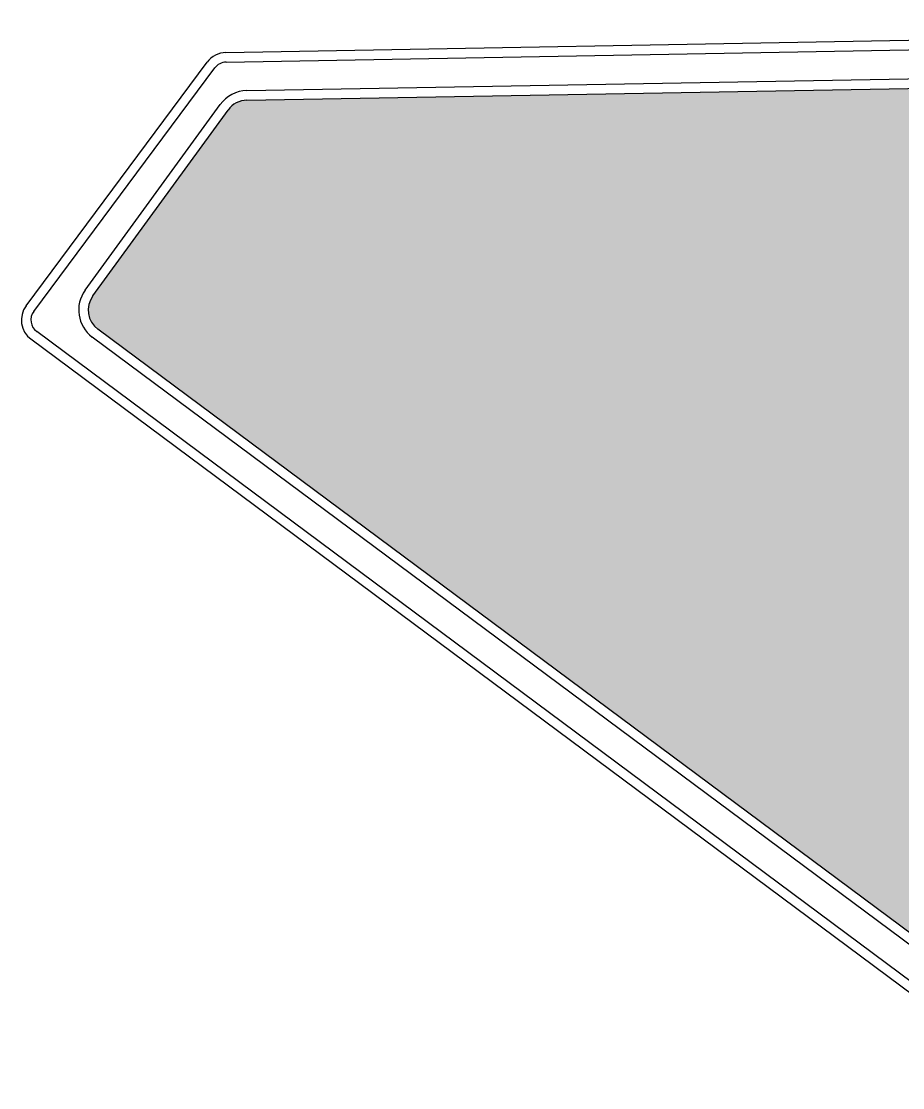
# Model space of a CAD drawing. Header units: inches. Extents: x 2549 to 23165, y 3287 to 26592.
# Drawn here: x 2549 to 6958, y 10729 to 16062 of the extents above; entities that cross this region are included whole.
import ezdxf

# ---------------------------------------------------------------- set-up
doc = ezdxf.new("R2010")
doc.units = ezdxf.units.IN
doc.header["$LTSCALE"] = 500
doc.header["$MEASUREMENT"] = 0
doc.layers.add('BEARING', color=7, linetype='Continuous')
doc.layers.add('Building Structure', color=7, linetype='Continuous')

msp = doc.modelspace()

# ---------------------------------------------------------------- hatches: boundary and pattern name
at = {"layer": 'Building Structure', "transparency": 33554539}
h = msp.add_hatch(dxfattribs=at)
h.set_pattern_fill('GRASS', color=256, scale=100)
h.paths.add_polyline_path([(10807.8, 14820, -0.158153), (11019.8, 14969.2), (11922.6, 15248.2, 0.145449), (12121.7, 15381.1), (12413.3, 15732, -0.082583), (12517.6, 15822.1), (3677.9, 15667.7, 0.235298), (3583, 15618.3), (2906.8, 14688.8, 0.411174), (2932.3, 14521.9), (7844.5, 10870.1)])

# ---------------------------------------------------------------- linework, layer by layer
at = {"layer": 'BEARING'}
for p, q in [((3572.3, 15905.9), (12247.5, 16062)), ((3573.2, 15857.9), (12248.4, 16014)), ((2572.8, 14639.7), (3478.2, 15857.5)), ((3677.1, 15715.7), (12487.4, 15870.1)), ((2611.3, 14611), (3516.7, 15828.9)), ((3677.9, 15667.7), (12517.6, 15822.1)), ((2868, 14717), (3544.2, 15646.6)), ((2906.8, 14688.8), (3583, 15618.3)), ((7685.7, 10748.8), (2626.1, 14510.3)), ((7844.5, 10870.1), (2932.3, 14521.9)), ((7631.4, 10729.4), (2597.5, 14471.8)), ((7812.1, 10834.3), (2903.7, 14483.4))]:
    msp.add_line(p, q, dxfattribs=at)
for centre, radius, start, end in [((3574.5, 15785.9), 120, 91.0311, 143.3719), ((3574.5, 15785.9), 72, 91.0311, 143.3719), ((3680, 15547.7), 168, 91.0041, 143.9671), ((3680, 15547.7), 120, 91.0041, 143.9671), ((3003.9, 14618.2), 168, 143.9671, 233.3719), ((3003.9, 14618.2), 120, 143.9671, 233.3719), ((2669.1, 14568.1), 120, 143.3719, 233.3719), ((2669.1, 14568.1), 72, 143.3719, 233.3719)]:
    msp.add_arc(centre, radius, start, end, dxfattribs=at)

doc.saveas('drawing.dxf')
